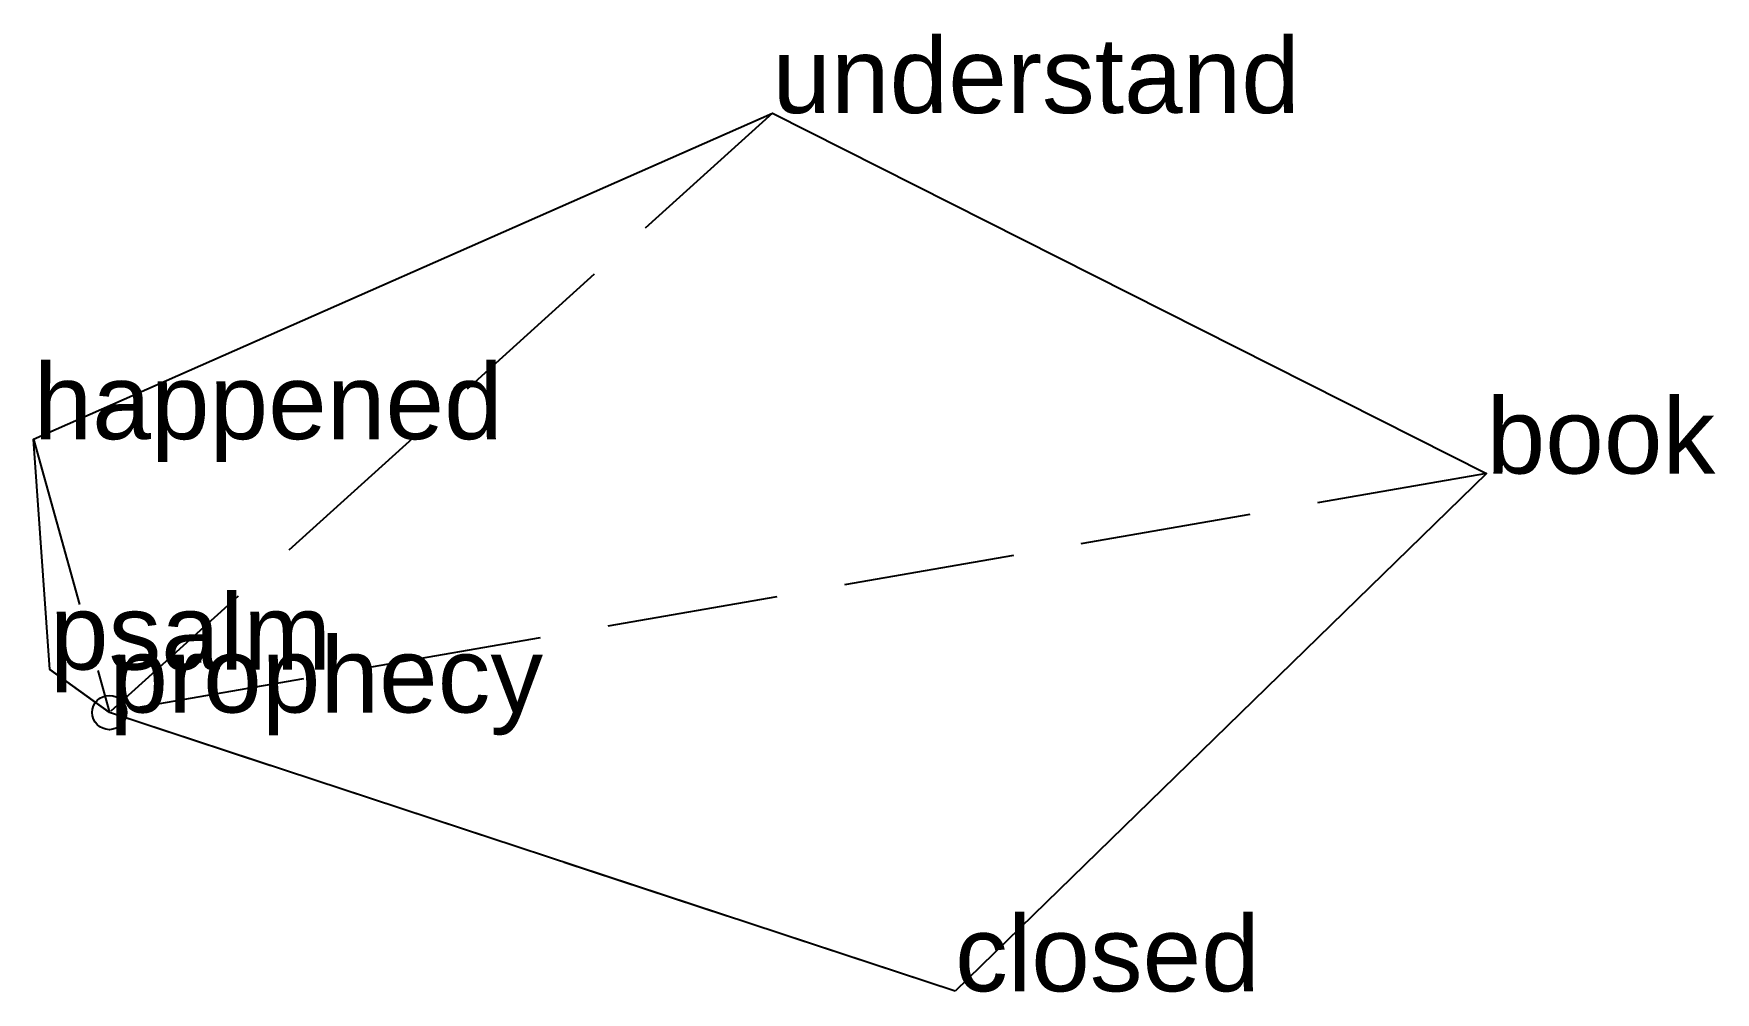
# Model space of a CAD drawing. Extents: x -0.11 to 2.34, y -0.41 to 0.99.
import ezdxf

# ---------------------------------------------------------------- set-up
doc = ezdxf.new("R2010")
doc.units = 0
doc.linetypes.add('DASHED2', pattern=[0.3, 0.25, -0.05])
doc.layers.add('TEXT', color=1, linetype='CONTINUOUS')
doc.styles.get("Standard").update_dxf_attribs({"font": 'arial.ttf'})

msp = doc.modelspace()

# ---------------------------------------------------------------- linework, layer by layer
at = {"linetype": 'DASHED2'}
for p in [(0.9662, 0.8739), (-0.1104, 0.3985), (2.0071, 0.3484), (-0.0867, 0.0626), (0, 0), (1.2325, -0.4064)]:
    msp.add_line(p, (0, 0), dxfattribs=at)
msp.add_circle((0, 0), 0.025)
at = {"layer": 'OUTLINE', "linetype": 'CONTINUOUS'}
msp.add_polyline3d([(1.2325, -0.4064, 0), (0, 0, 0), (-0.0867, 0.0626, 0), (-0.1104, 0.3985, 0), (0.9662, 0.8739, 0), (2.0071, 0.3484, 0), (1.2325, -0.4064, 0)], close=True, dxfattribs=at)

# ---------------------------------------------------------------- texts
at = {"layer": 'TEXT'}
for s, p in [('understand', (0.9662, 0.8739)), ('happened', (-0.1104, 0.3985)), ('book', (2.0071, 0.3484)), ('psalm', (-0.0867, 0.0626)), ('prophecy', (0, 0)), ('closed', (1.2325, -0.4064))]:
    msp.add_text(s, height=0.11, dxfattribs=at).set_placement(p)

doc.saveas('drawing.dxf')
